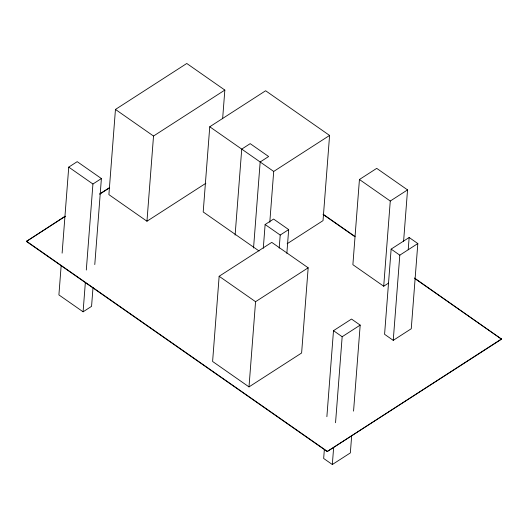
<?xml version="1.0" encoding="UTF-8"?>
<svg xmlns="http://www.w3.org/2000/svg" width="528" height="528" viewBox="0 0 528 528"><rect width="100%" height="100%" fill="white"/><g stroke="black" fill="none" stroke-linecap="round" stroke-linejoin="round"><path stroke-width="0.79" d="M414.407 277.979L501.58 339.174L327.182 451.552L26.4 241.435L65.175 216.176M61.175 265.419L58.905 294.914L83.094 311.81L91.568 306.352L93.014 287.509M62.119 253.13L68.739 167.119L77.207 161.66L101.396 178.556L94.783 264.574M83.094 311.81L85.364 282.322M86.308 270.032L92.928 184.015L101.396 178.556M222.631 118.741L224.842 90.07L186.773 63.479L115.454 109.441L108.9 194.634L146.962 221.225L205.821 183.302M146.962 221.225L153.523 136.033L224.842 90.07M287.153 243.751L323.024 220.638L329.584 135.439L265.63 90.763L209.755 126.773L203.201 211.966L259.07 250.998M219.153 276.269L212.599 361.469L249.005 386.899L301.613 353.001L308.167 267.802L271.762 242.372L219.153 276.269L255.559 301.699L249.005 386.899M235.112 235.125L241.732 149.107L250.199 143.649L268.633 156.526L260.165 161.984L253.546 248.002M263.294 248.272L265.122 224.519L273.59 219.061L288.677 229.594L286.849 253.354M269.795 222.235L273.702 171.442L329.584 135.439M279.2 248.16L280.21 235.052L288.677 229.594M324.357 449.453L323.664 458.469L332.33 464.521L350.348 452.912L351.674 435.706M326.878 416.684L333.498 330.673L351.516 319.057L360.182 325.109L353.562 411.127M327.182 451.552L501.6 338.89M332.33 464.521L333.656 447.315M335.544 422.737L342.164 336.725L360.182 325.109M403.577 241.514L407.543 189.902L376.715 168.366L359.436 179.494L352.882 264.693L383.711 286.229L388.549 283.114M383.711 286.229L390.271 201.036L407.543 189.902M391.136 249.11L384.582 334.303L393.241 340.355L411.259 328.746L417.82 243.553L409.154 237.501L391.136 249.11L399.802 255.163L393.241 340.355M408.21 249.784L409.154 237.501M99.779 193.882L109.468 187.638M26.4 241.435L65.155 216.46M99.759 194.165L109.448 187.922M255.559 301.699L308.167 267.802M399.802 255.163L417.82 243.553M359.436 179.494L390.271 201.036M209.755 126.773L273.702 171.442M323.156 214.236L354.928 236.425M323.136 214.52L354.902 236.709M415.061 278.738L501.58 339.174M115.454 109.441L153.523 136.033M265.122 224.519L280.21 235.052M333.498 330.673L342.164 336.725M68.739 167.119L92.928 184.015M26.42 241.151L327.202 451.268"/></g></svg>
